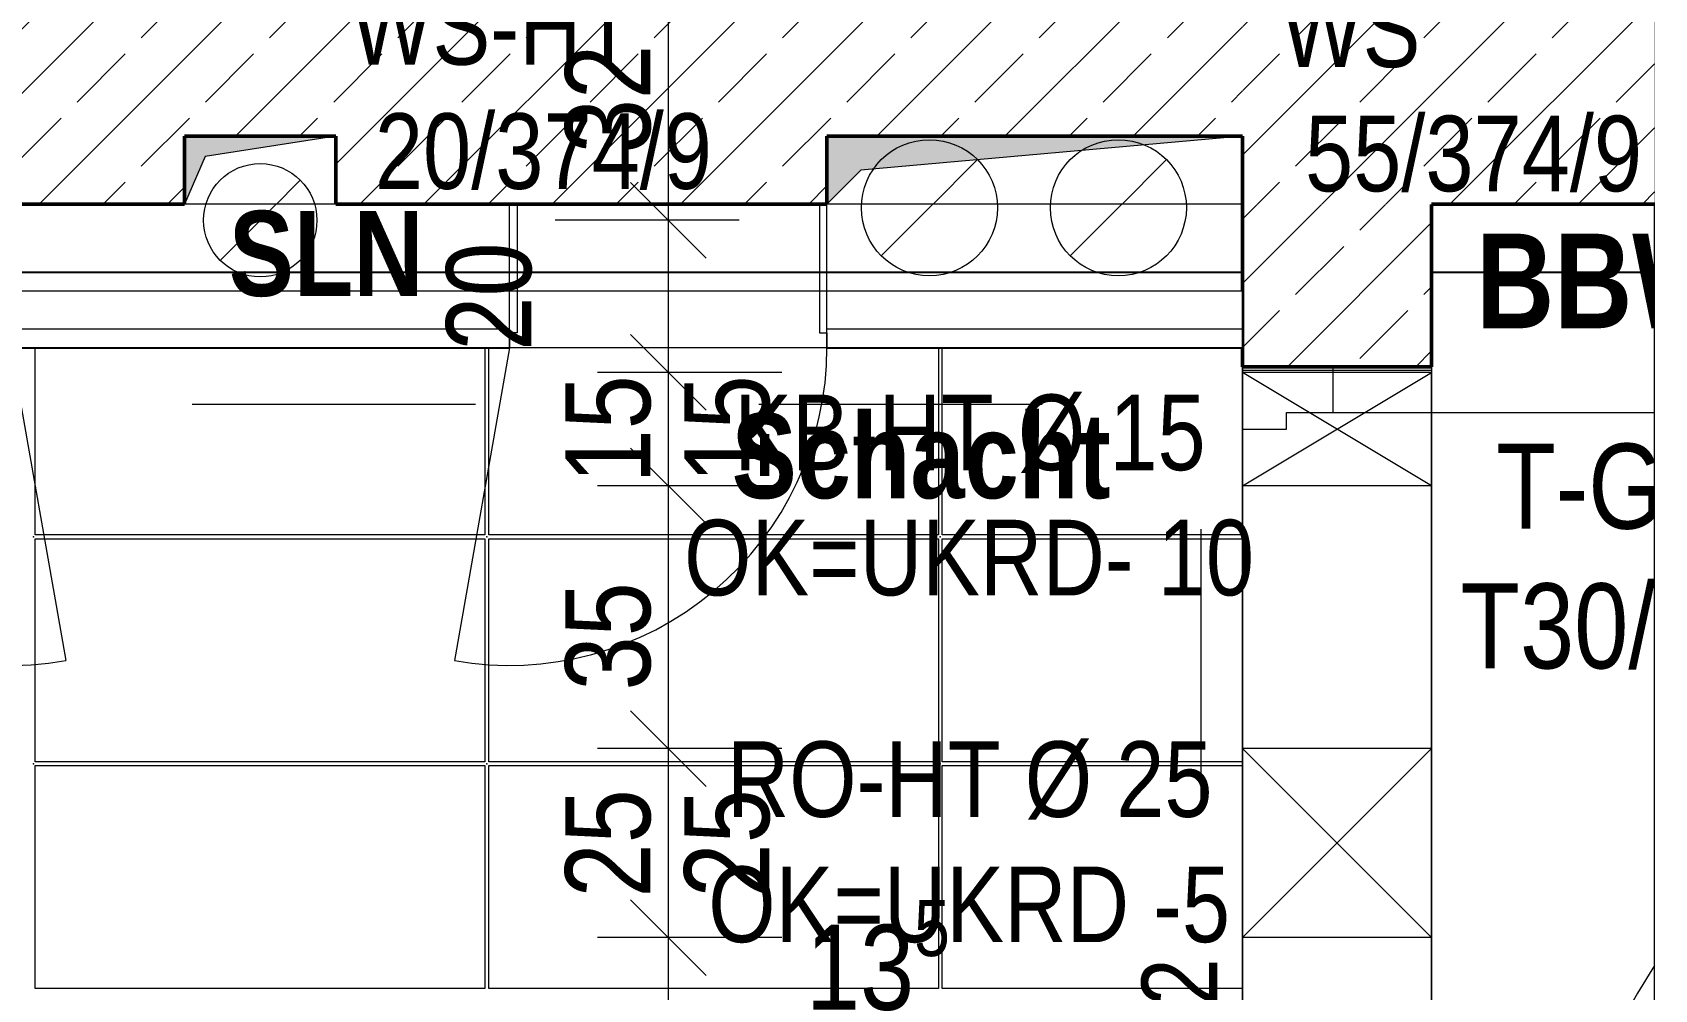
# Model space of a CAD drawing. Header units: centimetres. Extents: x 52.8 to 69.4, y 16.8 to 58.2.
# Drawn here: x 65.107 to 69.4, y 53.364 to 55.896 of the extents above; entities that cross this region are included whole.
import ezdxf
from ezdxf.xclip import XClip

# ---------------------------------------------------------------- set-up
doc = ezdxf.new("R2010")
doc.units = ezdxf.units.CM
doc.header["$MEASUREMENT"] = 0
doc.header["$XCLIPFRAME"] = 0
doc.set_wipeout_variables(frame=1)
for name, pattern in [('Achse', [50, 25, -12.5, 0, -12.5]), ('Strichlinie', [0.4, 0.3, -0.1]), ('Strichlinie kurz', [0.15, 0.075, -0.075]), ('Strichlinie_ eng', [0.22999999999999998, 0.15, -0.07999999999999999]), ('Wipeout_Contour', [100, 0, -100])]:
    doc.linetypes.add(name, pattern=pattern)
for name, color, linetype in [('6._6.OG mit 2x Wunschposition Steuerschränke (rot)_1_Achsen 50.gfb', 7, 'Continuous'), ('6._6.OG mit 2x Wunschposition Steuerschränke (rot)_1_Bemaßung 50.gfb', 7, 'Continuous'), ('6._6.OG mit 2x Wunschposition Steuerschränke (rot)_1_Bodenbelag.gfb', 7, 'Continuous'), ('6._6.OG mit 2x Wunschposition Steuerschränke (rot)_1_Decken.gfb', 7, 'Continuous'), ('6._6.OG mit 2x Wunschposition Steuerschränke (rot)_1_Neubau_Treppen_ Rampen.gfb', 7, 'Continuous'), ('6._6.OG mit 2x Wunschposition Steuerschränke (rot)_1_Neubau_Wände massiv.gfb', 7, 'Continuous'), ('6._6.OG mit 2x Wunschposition Steuerschränke (rot)_1_Raumstempel_gemeinsam.gfb', 7, 'Continuous'), ('6._6.OG mit 2x Wunschposition Steuerschränke (rot)_1_Raumstempel_TF.gfb', 7, 'Continuous'), ('6._6.OG mit 2x Wunschposition Steuerschränke (rot)_1_Text 1_50.gfb', 7, 'Continuous'), ('6._6.OG mit 2x Wunschposition Steuerschränke (rot)_1_Unterdecken.gfb', 7, 'Continuous'), ('6._6.OG mit 2x Wunschposition Steuerschränke (rot)_1_Wände innen TB.gfb', 7, 'Continuous'), ('6._6.OG mit 2x Wunschposition Steuerschränke (rot)_1_Wände massiv.gfb', 7, 'Continuous')]:
    doc.layers.add(name, color=color, linetype=linetype)
doc.styles.add('ERSTELLTER_STIL_2', font='ARIALNB.TTF')
doc.styles.add('ERSTELLTER_STIL_3', font='')
doc.styles.get('ERSTELLTER_STIL_3').set_extended_font_data('Arial Narrow')
pattern_1 = [(44.99999999999999, (42.56997958650203, 24.0617737874526), (-0.1697056274847713, 0.1697056274847715), []), (44.99999999999999, (42.48512677275964, 24.14662660119499), (-0.1697056274847713, 0.1697056274847715), [0.18, -0.06])]

# ---------------------------------------------------------------- blocks, each defined once
blk = doc.blocks.new('*X3')
at = {"layer": '6._6.OG mit 2x Wunschposition Steuerschränke (rot)_1_Bodenbelag.gfb', "color": 254, "linetype": 'Continuous', "lineweight": 18, "ltscale": 10, "true_color": 0xdfdfdf}
for p, q in [((65.11497958650203, 54.56677369591725), (65.11497958650203, 55.06177378745254)), ((66.30497958650203, 55.06177378745254), (66.30497958650203, 54.56677369591725)), ((66.31497958650202, 54.56677369591725), (66.31497958650202, 55.06177378745254)), ((67.50497958650202, 55.06177378745254), (67.50497958650202, 54.56677369591725)), ((67.51497958650201, 54.56677369591725), (67.51497958650201, 55.06177378745254)), ((66.30497958650203, 54.56677369591725), (65.11497958650203, 54.56677369591725)), ((67.50497958650202, 54.56677369591725), (66.31497958650202, 54.56677369591725)), ((68.30997950973241, 54.56677369591725), (67.51497958650201, 54.56677369591725)), ((65.11497958650203, 53.96677369591725), (65.11497958650203, 54.55677369591725)), ((65.11497958650203, 54.55677369591725), (66.30497958650203, 54.55677369591725)), ((66.30497958650203, 54.55677369591725), (66.30497958650203, 53.96677369591725)), ((66.31497958650202, 53.96677369591725), (66.31497958650202, 54.55677369591725)), ((66.31497958650202, 54.55677369591725), (67.50497958650202, 54.55677369591725)), ((67.50497958650202, 54.55677369591725), (67.50497958650202, 53.96677369591725)), ((67.51497958650201, 53.96677369591725), (67.51497958650201, 54.55677369591725)), ((67.51497958650201, 54.55677369591725), (68.30997950973241, 54.55677369591725)), ((66.30497958650203, 53.96677369591725), (65.11497958650203, 53.96677369591725)), ((67.50497958650202, 53.96677369591725), (66.31497958650202, 53.96677369591725)), ((68.30997950973241, 53.96677369591725), (67.51497958650201, 53.96677369591725)), ((65.11497958650203, 53.36677369591726), (65.11497958650203, 53.95677369591726)), ((65.11497958650203, 53.95677369591726), (66.30497958650203, 53.95677369591726)), ((66.30497958650203, 53.95677369591726), (66.30497958650203, 53.36677369591726)), ((66.31497958650202, 53.36677369591726), (66.31497958650202, 53.95677369591726)), ((66.31497958650202, 53.95677369591726), (67.50497958650202, 53.95677369591726)), ((67.50497958650202, 53.95677369591726), (67.50497958650202, 53.36677369591726)), ((67.51497958650201, 53.36677369591726), (67.51497958650201, 53.95677369591726)), ((67.51497958650201, 53.95677369591726), (68.30997950973241, 53.95677369591726)), ((66.30497958650203, 53.36677369591726), (65.11497958650203, 53.36677369591726)), ((67.50497958650202, 53.36677369591726), (66.31497958650202, 53.36677369591726)), ((68.30997950973241, 53.36677369591726), (67.51497958650201, 53.36677369591726))]:
    blk.add_line(p, q, dxfattribs=at)
for p in [(65.10997958650204, 54.56177369591725), (65.10997958650204, 54.56177369591725), (65.10997958650204, 54.56177369591725), (65.10997958650204, 54.56177369591725), (66.30997958650202, 54.56177369591725), (66.30997958650202, 54.56177369591725), (66.30997958650202, 54.56177369591725), (66.30997958650202, 54.56177369591725), (67.50997958650201, 54.56177369591725), (67.50997958650201, 54.56177369591725), (67.50997958650201, 54.56177369591725), (67.50997958650201, 54.56177369591725), (65.10997958650204, 53.96177369591724), (65.10997958650204, 53.96177369591724), (65.10997958650204, 53.96177369591724), (65.10997958650204, 53.96177369591724), (66.30997958650202, 53.96177369591724), (66.30997958650202, 53.96177369591724), (66.30997958650202, 53.96177369591724), (66.30997958650202, 53.96177369591724), (67.50997958650201, 53.96177369591724), (67.50997958650201, 53.96177369591724), (67.50997958650201, 53.96177369591724), (67.50997958650201, 53.96177369591724)]:
    blk.add_point(p, dxfattribs=at)
blk = doc.blocks.new('Zeichnung_2_1', base_point=(42.56997958650203, 24.0617737874526))
at = {"layer": '6._6.OG mit 2x Wunschposition Steuerschränke (rot)_1_Achsen 50.gfb', "color": 7, "linetype": 'Achse', "lineweight": 25, "ltscale": 10}
blk.add_line((54.53001824436917, 55.2617737874526), (69.40017590318566, 55.2617737874526), dxfattribs=at)
at = {"layer": '6._6.OG mit 2x Wunschposition Steuerschränke (rot)_1_Bemaßung 50.gfb', "color": 7, "linetype": 'Continuous', "lineweight": 13, "ltscale": 10}
for p, q in [((66.97801554489622, 55.39930124082429), (66.49051554489624, 55.39930124082429)), ((66.79051554489624, 54.99677061310216), (66.79051554489624, 55.39930124082429)), ((66.69051554489623, 55.09677061310217), (66.89051554489623, 54.89677061310216)), ((67.09051554489623, 54.99677061310216), (66.60301554489622, 54.99677061310216)), ((66.79051554489624, 54.69677061310216), (66.79051554489624, 54.99677061310216)), ((66.69051554489623, 54.79677061310216), (66.89051554489623, 54.59677061310215)), ((67.09051554489623, 54.69677061310216), (66.60301554489622, 54.69677061310216)), ((66.79051554489624, 54.0017706131021), (66.79051554489624, 54.69677061310216)), ((66.69051554489623, 54.1017706131021), (66.89051554489623, 53.90177061310209)), ((67.09051554489623, 54.0017706131021), (66.60301554489622, 54.0017706131021)), ((66.79051554489624, 53.50177061310211), (66.79051554489624, 54.0017706131021)), ((66.69051554489623, 53.6017706131021), (66.89051554489623, 53.40177061310209)), ((67.09051554489623, 53.50177061310211), (66.60301554489622, 53.50177061310211)), ((66.79051554489624, 52.69177354189685), (66.79051554489624, 53.50177061310211))]:
    blk.add_line(p, q, dxfattribs=at)
at = {"layer": '6._6.OG mit 2x Wunschposition Steuerschränke (rot)_1_Bodenbelag.gfb', "color": 8, "linetype": 'Continuous', "lineweight": 13, "ltscale": 10, "flags": 128}
blk.add_lwpolyline([(69.40017590318566, 55.44177381214646), (68.8099795581898, 55.44177381214646), (68.8099795581898, 55.0017737897947), (68.30997958650202, 55.0017737897947), (68.30997958650202, 52.49177378830456), (68.8099795581898, 52.49177378830456), (68.8099795581898, 52.28177370485798), (69.40017590318566, 52.28177370485798)], dxfattribs=at)
at = {"layer": '6._6.OG mit 2x Wunschposition Steuerschränke (rot)_1_Bodenbelag.gfb', "color": 7, "linetype": 'Continuous', "lineweight": 13, "ltscale": 10, "flags": 128}
blk.add_lwpolyline([(63.10997951890832, 52.01177379160622), (63.10997951890832, 49.75177385430026), (63.10997951890832, 47.07177383501326), (63.10997951890832, 43.32177366984374), (68.30997950973241, 43.32177366984374), (68.30997950973241, 52.49177376140619), (68.30997950973241, 55.06177378745254), (63.10997951890832, 55.06177378745254)], close=True, dxfattribs=at)
at = {"layer": '6._6.OG mit 2x Wunschposition Steuerschränke (rot)_1_Decken.gfb', "color": 7, "linetype": 'Strichlinie', "lineweight": 13, "ltscale": 10, "flags": 128}
for points in [[(65.50997961689438, 55.44177379115786), (65.50997961689438, 55.62177390345197), (65.90997962695843, 55.62177390345197), (65.90997962695843, 55.44177379115786)], [(67.20997965966656, 55.62177390345197), (68.30997968734266, 55.62177390345197), (68.30997968734266, 55.44177379115786), (67.20997965966656, 55.44177379115786)], [(68.30997958650202, 52.49177378745254), (68.80997958650228, 52.49177378745254), (68.80997958650228, 55.4417738532742), (68.30997958650202, 55.4417738532742)]]:
    blk.add_lwpolyline(points, close=True, dxfattribs=at)
for points in [[(69.40017590318566, 43.72177360404683), (68.8099796999227, 43.72177360404683), (68.8099796999227, 49.48177369508634), (68.76997937562041, 49.48177369508634), (68.76997964503366, 49.68177370011836), (68.8099796999227, 49.68177370011836), (68.8099796999227, 52.49177385164221), (68.8099796999227, 55.44177379115786), (69.40017590318566, 55.44177379115786)], [(69.40017590318566, 55.44177380916626), (68.80997958650194, 55.44177380916626), (68.80997958650194, 52.3017745907303), (69.40017590318566, 52.3017745907303)]]:
    blk.add_lwpolyline(points, dxfattribs=at)
at = {"layer": '6._6.OG mit 2x Wunschposition Steuerschränke (rot)_1_Neubau_Treppen_ Rampen.gfb', "color": 7, "linetype": 'Achse', "lineweight": 13, "ltscale": 10}
blk.add_arc((71.41997958650204, 52.13177370950623), 2.400000000000007, 147.3078581223044, 180, dxfattribs=at)
at = {"layer": '6._6.OG mit 2x Wunschposition Steuerschränke (rot)_1_Neubau_Wände massiv.gfb', "color": 7, "linetype": 'Continuous', "lineweight": 13, "ltscale": 10}
for p, q in [((68.42597958650202, 54.84677378745254), (68.42597958650202, 54.89077378745254)), ((68.42597958650202, 54.89077378745254), (68.54997958650202, 54.89077378745254)), ((68.54997958650202, 54.89077378745254), (69.40017590318566, 54.89077378745254)), ((68.30997958650202, 54.84677378745254), (68.42597958650202, 54.84677378745254)), ((68.80997958650201, 54.69677061310216), (68.30997958650202, 54.69677061310216)), ((68.80997958650202, 54.0017706131021), (68.30997958650202, 54.0017706131021)), ((68.80997958650202, 53.50177061310211), (68.30997958650202, 53.50177061310211))]:
    blk.add_line(p, q, dxfattribs=at)
at = {"layer": '6._6.OG mit 2x Wunschposition Steuerschränke (rot)_1_Neubau_Wände massiv.gfb', "color": 7, "linetype": 'Strichlinie kurz', "lineweight": 13, "ltscale": 10}
for p, q in [((68.80997958650202, 53.50177061310211), (68.30997958650202, 54.0017706131021)), ((68.30997958650202, 53.50177061310211), (68.80997958650202, 54.0017706131021)), ((68.30997958650202, 54.0017706131021), (68.30997958650202, 53.50177061310211)), ((68.80997958650202, 54.0017706131021), (68.80997958650202, 53.50177061310211))]:
    blk.add_line(p, q, dxfattribs=at)
at = {"layer": '6._6.OG mit 2x Wunschposition Steuerschränke (rot)_1_Unterdecken.gfb', "color": 8, "linetype": 'Strichlinie kurz', "lineweight": 13, "ltscale": 10, "flags": 128}
blk.add_lwpolyline([(63.20997958650202, 43.82177387055906), (68.19997954068813, 43.82177369591728), (68.19997954068813, 54.91177361281076), (63.20997958650202, 54.91177378745255)], close=True, dxfattribs=at)
at = {"layer": '6._6.OG mit 2x Wunschposition Steuerschränke (rot)_1_Wände innen TB.gfb', "color": 7, "linetype": 'Continuous', "lineweight": 13, "ltscale": 10}
for p, q in [((66.36997958650203, 55.44177378745254), (66.38997958650204, 55.44177378745254)), ((67.20997958650203, 55.44177378745254), (67.18997958650202, 55.44177378745254))]:
    blk.add_line(p, q, dxfattribs=at)
at = {"layer": '6._6.OG mit 2x Wunschposition Steuerschränke (rot)_1_Raumstempel_gemeinsam.gfb', "color": 7, "linetype": 'Continuous', "lineweight": 13, "ltscale": 10}
blk.add_blockref('*X3', (0, 0), dxfattribs=at)
at = {"layer": '6._6.OG mit 2x Wunschposition Steuerschränke (rot)_1_Bemaßung 50.gfb', "color": 7, "linetype": 'Continuous', "lineweight": 13, "char_height": 0.225, "width": 0.28800225, "attachment_point": 7, "rotation": 90, "style": 'ERSTELLTER_STIL_3'}
for s, insert in [('\\A1;15', (66.74551554608833, 54.70276948810216)), ('\\A1;15', (67.06051553774368, 54.70276948810216)), ('\\A1;35', (66.74551554608833, 54.15526948810213)), ('\\A1;25', (66.74551554608833, 53.6077694881021)), ('\\A1;25', (67.06051553774368, 53.6077694881021))]:
    blk.add_mtext(s, dxfattribs=dict(at, insert=insert))
at = {"layer": '6._6.OG mit 2x Wunschposition Steuerschränke (rot)_1_Bemaßung 50.gfb', "color": 7, "linetype": 'Continuous', "lineweight": 13, "insert": (67.15406802986743, 53.24491743132786), "char_height": 0.225, "attachment_point": 7, "style": 'ERSTELLTER_STIL_3'}
blk.add_mtext('\\A1;13{\\H0.66x;\\S5^  ;}', dxfattribs=at)
at = {"layer": '6._6.OG mit 2x Wunschposition Steuerschränke (rot)_1_Raumstempel_TF.gfb', "color": 7, "linetype": 'Continuous', "lineweight": 13, "insert": (66.95818856816402, 54.66067470519082), "char_height": 0.225, "attachment_point": 7, "style": 'ERSTELLTER_STIL_2'}
blk.add_mtext('\\A1;Schacht', dxfattribs=at)
at = {"layer": '6._6.OG mit 2x Wunschposition Steuerschränke (rot)_1_Text 1_50.gfb', "color": 7, "linetype": 'Continuous', "lineweight": 13, "insert": (68.92781666575665, 55.36359731686431), "char_height": 0.25, "attachment_point": 1, "style": 'ERSTELLTER_STIL_2'}
blk.add_mtext('\\A1;BBW', dxfattribs=at)
at = {"layer": '6._6.OG mit 2x Wunschposition Steuerschränke (rot)_1_Wände massiv.gfb', "color": 7, "linetype": 'Continuous', "lineweight": 13, "char_height": 0.2, "attachment_point": 4, "style": 'ERSTELLTER_STIL_3'}
for s, insert in [('\\A1;KB-HT Ø 15', (66.96456168239894, 54.83439188006832)), ('\\A1;OK=UKRD- 10', (66.83185668239895, 54.5054742330095)), ('\\A1;RO-HT Ø 25', (66.94479668239893, 53.9171354366315)), ('\\A1;OK=UKRD -5', (66.89585668239894, 53.5882177895727))]:
    blk.add_mtext(s, dxfattribs=dict(at, insert=insert))
at = {"layer": '6._6.OG mit 2x Wunschposition Steuerschränke (rot)_1_Wände massiv.gfb', "color": 7, "linetype": 'Continuous', "lineweight": 13, "insert": (68.88672972854782, 54.50943866847958), "char_height": 0.225, "attachment_point": 4, "line_spacing_factor": 0.985318708966189, "style": 'ERSTELLTER_STIL_3'}
blk.add_mtext('\\A1;{\\H0.66x;\\S^  ;\\S^  ;}T-G.06.00.04\\PT30/RS', dxfattribs=at)
at = {"layer": '6._6.OG mit 2x Wunschposition Steuerschränke (rot)_1_Wände massiv.gfb', "color": 7, "linetype": 'Continuous', "lineweight": 13, "insert": (68.14419123356085, 53.44700408752381), "char_height": 0.2, "attachment_point": 6, "rotation": 90, "style": 'ERSTELLTER_STIL_3'}
blk.add_mtext('\\A1;WSt 10/101/2', dxfattribs=at)
at = {"color": 254, "linetype": 'Wipeout_Contour', "lineweight": 0, "ltscale": 352.1486687483588}
blk.add_wipeout([(68.30997958650202, 55.44177378745255), (68.30997958650202, 55.01177377329643), (68.80997959171744, 55.01177377329643), (68.80997959171744, 55.44177378745255)], dxfattribs=at).dxf.layer = '6._6.OG mit 2x Wunschposition Steuerschränke (rot)_1_Neubau_Wände massiv.gfb'
at = {"color": 254, "linetype": 'Wipeout_Contour', "lineweight": 0, "ltscale": 343.6900647251404}
blk.add_wipeout([(66.36997959807348, 55.111773778548894), (65.50911197173791, 55.111773778548894), (65.50911197173791, 55.06177378745253), (66.36997959807348, 55.06177378745253)], dxfattribs=at).dxf.layer = '6._6.OG mit 2x Wunschposition Steuerschränke (rot)_1_Wände innen TB.gfb'
at = {"layer": '6._6.OG mit 2x Wunschposition Steuerschränke (rot)_1_Neubau_Wände massiv.gfb', "linetype": 'Continuous', "lineweight": 0, "true_color": 0x000000}
h = blk.add_hatch(dxfattribs=at)
h.set_pattern_fill('BETON__STAHLBETON_0001', color=18, style=0, pattern_type=2)
h.set_pattern_definition(pattern_1)
h.paths.add_polyline_path([(68.30997958650202, 55.44177378745254), (68.30997958650202, 55.01177377329643), (68.80997959171744, 55.01177377329643), (68.80997959171744, 55.44177378745254)])
at = {"layer": '6._6.OG mit 2x Wunschposition Steuerschränke (rot)_1_Neubau_Wände massiv.gfb', "color": 7, "linetype": 'Continuous', "lineweight": 50, "ltscale": 10}
for p, q in [((68.30997958650202, 55.01177378745255), (68.54997958650202, 55.01177378745255)), ((68.30997958650202, 55.01177378745255), (68.54997958650202, 55.01177378745255)), ((68.30997958650202, 55.01177378745255), (68.54997958650202, 55.01177378745255)), ((68.54997958650202, 55.01177378745255), (68.80997958650201, 55.01177378745255)), ((68.54997958650202, 55.01177378745255), (68.80997958650201, 55.01177378745255))]:
    blk.add_line(p, q, dxfattribs=at)
at = {"layer": '6._6.OG mit 2x Wunschposition Steuerschränke (rot)_1_Neubau_Wände massiv.gfb', "color": 7, "linetype": 'Continuous', "lineweight": 13, "ltscale": 10}
for p, q in [((68.30997958650202, 55.01177378745255), (68.30997958650202, 54.84677378745254)), ((68.54997958650202, 55.01177378745255), (68.30997958650202, 55.01177378745255)), ((68.80997958650201, 54.99677061310215), (68.30997958650202, 54.99677061310215)), ((68.54997958650202, 54.89077378745254), (68.54997958650202, 55.01177378745255))]:
    blk.add_line(p, q, dxfattribs=at)
at = {"layer": '6._6.OG mit 2x Wunschposition Steuerschränke (rot)_1_Neubau_Wände massiv.gfb', "color": 7, "linetype": 'Strichlinie kurz', "lineweight": 13, "ltscale": 10}
for p, q in [((68.80997958650201, 54.69677061310216), (68.30997958650202, 54.99677061310215)), ((68.30997958650202, 54.69677061310216), (68.80997958650201, 54.99677061310215)), ((68.30997958650202, 54.99677061310215), (68.30997958650202, 54.69677061310216)), ((68.80997958650201, 54.99677061310215), (68.80997958650201, 54.69677061310216))]:
    blk.add_line(p, q, dxfattribs=at)
at = {"layer": '6._6.OG mit 2x Wunschposition Steuerschränke (rot)_1_Neubau_Wände massiv.gfb', "color": 7, "linetype": 'Continuous', "lineweight": 50, "ltscale": 10, "flags": 128}
for points in [[(68.30997958650202, 55.44177378745254), (68.30997958650202, 55.01177377329643)], [(68.80997958650201, 55.01177377329643), (68.80997958650201, 55.44177378745254)]]:
    blk.add_lwpolyline(points, dxfattribs=at)
at = {"layer": '6._6.OG mit 2x Wunschposition Steuerschränke (rot)_1_Wände innen TB.gfb', "color": 7, "linetype": 'Continuous', "lineweight": 13, "ltscale": 10}
blk.add_line((66.36997958650203, 55.06177378745254), (66.2241151172618, 54.23453527492229), dxfattribs=at)
at = {"layer": '6._6.OG mit 2x Wunschposition Steuerschränke (rot)_1_Wände innen TB.gfb', "color": 7, "linetype": 'Continuous', "lineweight": 25, "ltscale": 10, "flags": 128}
blk.add_lwpolyline([(65.50911197173791, 55.06177378745254), (66.36997959807348, 55.06177378745254)], dxfattribs=at)
at = {"color": 254, "linetype": 'Wipeout_Contour', "lineweight": 0, "ltscale": 343.8822192642261}
blk.add_wipeout([(65.50911197173791, 55.21177380247784), (65.50911197173791, 55.11177377854891), (66.36997959807348, 55.11177377854891), (66.36997959807348, 55.21177380247784)], dxfattribs=at).dxf.layer = '6._6.OG mit 2x Wunschposition Steuerschränke (rot)_1_Wände innen TB.gfb'
at = {"layer": '6._6.OG mit 2x Wunschposition Steuerschränke (rot)_1_Wände innen TB.gfb', "color": 7, "linetype": 'Continuous', "lineweight": 13, "ltscale": 10}
for p, q in [((66.36997958650203, 55.06177378745254), (66.36997958650203, 55.44177378745254)), ((66.38997958650204, 55.44177378745254), (66.38997958650204, 55.10177378745254)), ((65.50911197173791, 55.1117737785489), (66.36997959807348, 55.1117737785489)), ((66.36997958650203, 55.06177378745254), (66.36997958650203, 55.11177378745254)), ((66.36997958650203, 55.06177378745254), (66.36997958650203, 55.11177378745254)), ((66.36997958650203, 55.06177378745254), (66.36997958650203, 55.11177378745254)), ((66.38997958650204, 55.10177378745254), (66.36997958650203, 55.10177378745254)), ((66.36997958650203, 55.10177378745254), (66.36997958650203, 55.06177378745254))]:
    blk.add_line(p, q, dxfattribs=at)
at = {"layer": '6._6.OG mit 2x Wunschposition Steuerschränke (rot)_1_Wände innen TB.gfb', "color": 8, "linetype": 'Continuous', "lineweight": 13, "ltscale": 10}
blk.add_line((66.36997958650203, 55.11177378745254), (66.36997958650203, 55.21177378745254), dxfattribs=at)
blk.add_line((66.36997958650203, 55.11177378745254), (66.36997958650203, 55.21177378745254), dxfattribs=at)
blk.add_line((66.36997958650203, 55.11177378745254), (66.36997958650203, 55.21177378745254), dxfattribs=at)
at = {"layer": '6._6.OG mit 2x Wunschposition Steuerschränke (rot)_1_Wände innen TB.gfb', "color": 8, "linetype": 'Continuous', "lineweight": 13, "ltscale": 10, "flags": 128}
blk.add_lwpolyline([(66.36997959807348, 55.21177378745254), (65.50911197173791, 55.21177378745254)], dxfattribs=at)
at = {"layer": '6._6.OG mit 2x Wunschposition Steuerschränke (rot)_1_Bemaßung 50.gfb', "color": 7, "linetype": 'Continuous', "lineweight": 13, "insert": (66.43051555443297, 55.05403480196323), "char_height": 0.225, "width": 0.28800225, "attachment_point": 7, "rotation": 90, "style": 'ERSTELLTER_STIL_3'}
blk.add_mtext('\\A1;20', dxfattribs=at)
at = {"color": 254, "linetype": 'Wipeout_Contour', "lineweight": 0, "ltscale": 354.3597221546029}
blk.add_wipeout([(68.30997958650202, 55.44177378745255), (69.40017590318566, 55.44177378745255), (69.40017590318566, 56.041773826195616), (68.30997958650202, 56.041773826195616)], dxfattribs=at).dxf.layer = '6._6.OG mit 2x Wunschposition Steuerschränke (rot)_1_Neubau_Wände massiv.gfb'
at = {"color": 254, "linetype": 'Wipeout_Contour', "lineweight": 0, "ltscale": 349.3091876986584}
blk.add_wipeout([(68.30997958650202, 55.111773778548894), (67.209979573701, 55.111773778548894), (67.209979573701, 55.06177378745253), (68.30997958650202, 55.06177378745253)], dxfattribs=at).dxf.layer = '6._6.OG mit 2x Wunschposition Steuerschränke (rot)_1_Wände innen TB.gfb'
at = {"layer": '6._6.OG mit 2x Wunschposition Steuerschränke (rot)_1_Neubau_Wände massiv.gfb', "linetype": 'Continuous', "lineweight": 0, "true_color": 0x000000}
h = blk.add_hatch(dxfattribs=at)
h.set_pattern_fill('BETON__STAHLBETON_0001', color=18, style=0, pattern_type=2)
h.set_pattern_definition(pattern_1)
h.paths.add_polyline_path([(68.30997958650202, 55.44177378745254), (69.40017590318566, 55.44177378745254), (69.40017590318566, 56.04177382619561), (68.30997958650202, 56.04177382619561)])
at = {"layer": '6._6.OG mit 2x Wunschposition Steuerschränke (rot)_1_Neubau_Wände massiv.gfb', "color": 7, "linetype": 'Continuous', "lineweight": 50, "ltscale": 10, "flags": 128}
blk.add_lwpolyline([(68.80997958650201, 55.44177378745254), (69.40017590318566, 55.44177378745254)], dxfattribs=at)
at = {"layer": '6._6.OG mit 2x Wunschposition Steuerschränke (rot)_1_Wände innen TB.gfb', "color": 7, "linetype": 'Continuous', "lineweight": 13, "ltscale": 10}
blk.add_line((67.20997958650203, 55.06177378745254), (66.36997958650203, 55.06177378745254), dxfattribs=at)
at = {"layer": '6._6.OG mit 2x Wunschposition Steuerschränke (rot)_1_Wände innen TB.gfb', "color": 7, "linetype": 'Continuous', "lineweight": 25, "ltscale": 10, "flags": 128}
blk.add_lwpolyline([(67.209979573701, 55.06177378745254), (68.30997958650202, 55.06177378745254)], dxfattribs=at)
at = {"layer": '6._6.OG mit 2x Wunschposition Steuerschränke (rot)_1_Wände innen TB.gfb', "color": 7, "linetype": 'Strichlinie_ eng', "lineweight": 13, "ltscale": 10}
blk.add_arc((66.36997958650203, 55.06177378745254), 0.8400000000000012, 260.0000000000001, 0, dxfattribs=at)
at = {"layer": '6._6.OG mit 2x Wunschposition Steuerschränke (rot)_1_Wände massiv.gfb', "color": 7, "linetype": 'Continuous', "lineweight": 25, "insert": (68.41153004017646, 55.73872857069006), "char_height": 0.2, "attachment_point": 4, "line_spacing_factor": 0.9853187089661885, "style": 'ERSTELLTER_STIL_3'}
blk.add_mtext('\\A1;WS\\P 55/374/9', dxfattribs=at)
at = {"color": 254, "linetype": 'Wipeout_Contour', "lineweight": 0, "ltscale": 349.4982560345006}
blk.add_wipeout([(67.209979573701, 55.21177380247784), (67.209979573701, 55.11177377854891), (68.30997958650202, 55.11177377854891), (68.30997958650202, 55.21177380247784)], dxfattribs=at).dxf.layer = '6._6.OG mit 2x Wunschposition Steuerschränke (rot)_1_Wände innen TB.gfb'
at = {"color": 254, "linetype": 'Wipeout_Contour', "lineweight": 0, "ltscale": 341.6692800163781}
blk.add_wipeout([(65.50911197173791, 55.11177380159056), (65.0499795702087, 55.11177380159056), (65.0499795702087, 55.06177378745254), (65.50911197173791, 55.06177378745254)], dxfattribs=at).dxf.layer = '6._6.OG mit 2x Wunschposition Steuerschränke (rot)_1_Wände innen TB.gfb'
at = {"layer": '6._6.OG mit 2x Wunschposition Steuerschränke (rot)_1_Wände innen TB.gfb', "color": 7, "linetype": 'Continuous', "lineweight": 13, "ltscale": 10}
for p, q in [((67.18997958650202, 55.44177378745254), (67.18997958650202, 55.10177378745254)), ((67.20997958650203, 55.06177378745254), (67.20997958650203, 55.44177378745254)), ((67.20997958650203, 55.21177378745254), (66.36997958650203, 55.21177378745254)), ((67.18997958650202, 55.10177378745254), (67.20997958650203, 55.10177378745254)), ((67.209979573701, 55.1117737785489), (68.30997958650202, 55.1117737785489)), ((67.20997958650203, 55.06177378745254), (67.20997958650203, 55.11177378745254)), ((67.20997958650203, 55.06177378745254), (67.20997958650203, 55.11177378745254)), ((67.20997958650203, 55.06177378745254), (67.20997958650203, 55.11177378745254)), ((67.20997958650203, 55.10177378745254), (67.20997958650203, 55.06177378745254)), ((65.04997958650203, 55.06177378745254), (65.19584405574226, 54.23453527492229))]:
    blk.add_line(p, q, dxfattribs=at)
at = {"layer": '6._6.OG mit 2x Wunschposition Steuerschränke (rot)_1_Wände innen TB.gfb', "color": 8, "linetype": 'Continuous', "lineweight": 13, "ltscale": 10}
blk.add_line((67.20997958650203, 55.11177378745254), (67.20997958650203, 55.21177378745254), dxfattribs=at)
blk.add_line((67.20997958650203, 55.11177378745254), (67.20997958650203, 55.21177378745254), dxfattribs=at)
blk.add_line((67.20997958650203, 55.11177378745254), (67.20997958650203, 55.21177378745254), dxfattribs=at)
at = {"layer": '6._6.OG mit 2x Wunschposition Steuerschränke (rot)_1_Wände innen TB.gfb', "color": 8, "linetype": 'Continuous', "lineweight": 13, "ltscale": 10, "flags": 128}
for points in [[(68.30997958650202, 55.21177378745254), (67.209979573701, 55.21177378745254)], [(68.30997958650202, 55.11177378745254), (68.30997958650202, 55.21177378745254)]]:
    blk.add_lwpolyline(points, dxfattribs=at)
at = {"layer": '6._6.OG mit 2x Wunschposition Steuerschränke (rot)_1_Wände innen TB.gfb', "color": 7, "linetype": 'Continuous', "lineweight": 13, "ltscale": 10, "flags": 128}
blk.add_lwpolyline([(68.30997958650202, 55.06177378745254), (68.30997958650202, 55.11177378745254)], dxfattribs=at)
at = {"layer": '6._6.OG mit 2x Wunschposition Steuerschränke (rot)_1_Wände innen TB.gfb', "color": 7, "linetype": 'Continuous', "lineweight": 25, "ltscale": 10, "flags": 128}
blk.add_lwpolyline([(65.0499795702087, 55.06177378745254), (65.50911197173791, 55.06177378745254)], dxfattribs=at)
at = {"layer": '6._6.OG mit 2x Wunschposition Steuerschränke (rot)_1_Wände innen TB.gfb', "color": 7, "linetype": 'Strichlinie_ eng', "lineweight": 13, "ltscale": 10}
blk.add_arc((65.04997958650203, 55.06177378745254), 0.8400000000000012, 180, 279.9999999999999, dxfattribs=at)
at = {"color": 254, "linetype": 'Wipeout_Contour', "lineweight": 0, "ltscale": 341.8625682453261}
blk.add_wipeout([(65.0499795702087, 55.21177379411671), (65.0499795702087, 55.111773801590566), (65.50911197173791, 55.111773801590566), (65.50911197173791, 55.21177379411671)], dxfattribs=at).dxf.layer = '6._6.OG mit 2x Wunschposition Steuerschränke (rot)_1_Wände innen TB.gfb'
at = {"layer": '6._6.OG mit 2x Wunschposition Steuerschränke (rot)_1_Wände innen TB.gfb', "color": 7, "linetype": 'Continuous', "lineweight": 13, "ltscale": 10}
blk.add_line((65.0499795702087, 55.11177380159056), (65.50911197173791, 55.11177380159056), dxfattribs=at)
at = {"layer": '6._6.OG mit 2x Wunschposition Steuerschränke (rot)_1_Wände innen TB.gfb', "color": 8, "linetype": 'Continuous', "lineweight": 13, "ltscale": 10, "flags": 128}
blk.add_lwpolyline([(65.50911197173791, 55.21177378745254), (65.0499795702087, 55.21177378745254)], dxfattribs=at)
at = {"color": 254, "linetype": 'Wipeout_Contour', "lineweight": 0, "ltscale": 861.7152308980743}
blk.add_wipeout([(63.10997958650204, 55.44177378745254), (65.50997956266016, 55.44177378745254), (65.50997956266016, 55.62177379341302), (65.90997961034391, 55.62177379341302), (65.90997961034391, 55.44177378745254), (67.20997961034392, 55.44177378745254), (67.20997961034392, 55.62177379341302), (68.30997958650202, 55.62177379341302), (68.30997958650202, 56.041773781492076), (63.10997958650204, 56.041773781492076)], dxfattribs=at).dxf.layer = '6._6.OG mit 2x Wunschposition Steuerschränke (rot)_1_Neubau_Wände massiv.gfb'
at = {"layer": '6._6.OG mit 2x Wunschposition Steuerschränke (rot)_1_Neubau_Wände massiv.gfb', "linetype": 'Continuous', "lineweight": 0, "true_color": 0x000000}
h = blk.add_hatch(dxfattribs=at)
h.set_pattern_fill('BETON__STAHLBETON_0001', color=18, style=0, pattern_type=2)
h.set_pattern_definition(pattern_1)
h.paths.add_polyline_path([(63.10997958650204, 55.44177378745254), (65.50997956266016, 55.44177378745254), (65.50997956266016, 55.62177379341302), (65.90997961034391, 55.62177379341302), (65.90997961034391, 55.44177378745254), (67.20997961034392, 55.44177378745254), (67.20997961034392, 55.62177379341302), (68.30997958650202, 55.62177379341302), (68.30997958650202, 56.04177378149208), (63.10997958650204, 56.04177378149208)])
at = {"layer": '6._6.OG mit 2x Wunschposition Steuerschränke (rot)_1_Bemaßung 50.gfb', "color": 7, "linetype": 'Continuous', "lineweight": 13, "ltscale": 10}
for p, q in [((66.79051554489624, 55.39930124082429), (66.79051554489624, 56.04177378745256)), ((66.69051554489623, 55.49930124082429), (66.89051554489623, 55.29930124082429))]:
    blk.add_line(p, q, dxfattribs=at)
at = {"layer": '6._6.OG mit 2x Wunschposition Steuerschränke (rot)_1_Bemaßung 50.gfb', "color": 7, "linetype": 'Continuous', "lineweight": 13, "insert": (66.74551554608833, 55.57653638913842), "char_height": 0.225, "width": 0.28800225, "attachment_point": 7, "rotation": 90, "style": 'ERSTELLTER_STIL_3'}
blk.add_mtext('\\A1;32', dxfattribs=at)
at = {"layer": '6._6.OG mit 2x Wunschposition Steuerschränke (rot)_1_Wände massiv.gfb', "color": 7, "linetype": 'Continuous', "lineweight": 25, "insert": (65.9500610970126, 55.74503266134681), "char_height": 0.2, "attachment_point": 4, "line_spacing_factor": 0.9853187089661885, "style": 'ERSTELLTER_STIL_3'}
blk.add_mtext('\\A1;WS-HT\\P 20/374/9', dxfattribs=at)
at = {"color": 254, "linetype": 'Wipeout_Contour', "lineweight": 0, "ltscale": 344.1327124685904}
blk.add_wipeout([(65.90997958650203, 55.62177378745255), (65.50997958650203, 55.62177378745255), (65.50997958650203, 55.44177378745254), (65.90997958650203, 55.44177378745254)], dxfattribs=at).dxf.layer = '6._6.OG mit 2x Wunschposition Steuerschränke (rot)_1_Neubau_Wände massiv.gfb'
at = {"color": 254, "linetype": 'Wipeout_Contour', "lineweight": 0, "ltscale": 350.4341389265077}
blk.add_wipeout([(68.30997958650202, 55.62177378745255), (67.20997958650202, 55.62177378745255), (67.20997958650202, 55.44177378745254), (68.30997958650202, 55.44177378745254)], dxfattribs=at).dxf.layer = '6._6.OG mit 2x Wunschposition Steuerschränke (rot)_1_Neubau_Wände massiv.gfb'
at = {"layer": '6._6.OG mit 2x Wunschposition Steuerschränke (rot)_1_Neubau_Wände massiv.gfb', "linetype": 'Continuous', "lineweight": 13}
blk.add_hatch(color=8, dxfattribs=at).paths.add_polyline_path([(65.90997958650203, 55.62177378745255), (65.50997958650203, 55.62177378745255), (65.50997958650203, 55.44177378745254), (65.56419006067635, 55.56756331327824)])
at = {"layer": '6._6.OG mit 2x Wunschposition Steuerschränke (rot)_1_Neubau_Wände massiv.gfb', "linetype": 'Continuous', "lineweight": 0, "true_color": 0x000000}
blk.add_hatch(color=18, dxfattribs=at).paths.add_polyline_path([(68.30997958650202, 55.62177378745255), (67.20997958650202, 55.62177378745255), (67.20997958650202, 55.44177378745254), (67.29987748777376, 55.53187588618083)])
at = {"layer": '6._6.OG mit 2x Wunschposition Steuerschränke (rot)_1_Decken.gfb', "color": 7, "linetype": 'Continuous', "lineweight": 13, "ltscale": 10}
for p, q in [((67.35391824665878, 55.3050872629473), (67.60847668788594, 55.55964570417446)), ((67.85391824665878, 55.3050872629473), (68.10847668788594, 55.55964570417446)), ((65.6042544762212, 55.29323522364631), (65.81638651057716, 55.50536725800228))]:
    blk.add_line(p, q, dxfattribs=at)
for centre, radius in [((67.48119746727235, 55.43236648356089), 0.18), ((67.98119746727235, 55.43236648356089), 0.18), ((65.71032049339918, 55.39930124082429), 0.15)]:
    blk.add_circle(centre, radius, dxfattribs=at)
at = {"layer": '6._6.OG mit 2x Wunschposition Steuerschränke (rot)_1_Neubau_Wände massiv.gfb', "color": 7, "linetype": 'Continuous', "lineweight": 50, "ltscale": 10}
for p, q in [((65.50997958650203, 55.44177378745254), (65.50997958650203, 55.62177378745255)), ((65.90997958650203, 55.62177378745255), (65.50997958650203, 55.62177378745255)), ((65.90997958650203, 55.62177378745255), (65.50997958650203, 55.62177378745255)), ((65.50997958650203, 55.44177378745254), (65.50997958650203, 55.62177378745255)), ((65.90997958650203, 55.62177378745255), (65.90997958650203, 55.44177378745254)), ((65.90997958650203, 55.62177378745255), (65.90997958650203, 55.44177378745254)), ((67.20997958650202, 55.44177378745254), (67.20997958650202, 55.62177378745255)), ((68.30997958650202, 55.62177378745255), (67.20997958650202, 55.62177378745255)), ((68.30997958650202, 55.62177378745255), (67.20997958650202, 55.62177378745255)), ((67.20997958650202, 55.44177378745254), (67.20997958650202, 55.62177378745255)), ((68.30997958650202, 55.62177378745255), (68.30997958650202, 55.44177378745254)), ((68.30997958650202, 55.62177378745255), (68.30997958650202, 55.44177378745254))]:
    blk.add_line(p, q, dxfattribs=at)
at = {"layer": '6._6.OG mit 2x Wunschposition Steuerschränke (rot)_1_Neubau_Wände massiv.gfb', "color": 7, "linetype": 'Continuous', "lineweight": 13, "ltscale": 10}
for p, q in [((65.90997958650203, 55.62177378745255), (65.56419006067635, 55.56756331327824)), ((68.30997958650202, 55.62177378745255), (67.29987748777376, 55.53187588618083)), ((65.56419006067635, 55.56756331327824), (65.50997958650203, 55.44177378745254)), ((67.29987748777376, 55.53187588618083), (67.20997958650202, 55.44177378745254)), ((65.90997958650203, 55.44177378745254), (65.50997958650203, 55.44177378745254)), ((68.30997958650202, 55.44177378745254), (67.20997958650202, 55.44177378745254))]:
    blk.add_line(p, q, dxfattribs=at)
at = {"layer": '6._6.OG mit 2x Wunschposition Steuerschränke (rot)_1_Neubau_Wände massiv.gfb', "color": 7, "linetype": 'Continuous', "lineweight": 50, "ltscale": 10, "flags": 128}
for points in [[(63.10997958650204, 55.44177378745254), (65.50997956266016, 55.44177378745254)], [(65.90997961034391, 55.44177378745254), (67.20997961034392, 55.44177378745254)]]:
    blk.add_lwpolyline(points, dxfattribs=at)
at = {"layer": '6._6.OG mit 2x Wunschposition Steuerschränke (rot)_1_Text 1_50.gfb', "color": 7, "linetype": 'Continuous', "lineweight": 13, "insert": (65.62742176286704, 55.42395023711958), "char_height": 0.225, "attachment_point": 1, "style": 'ERSTELLTER_STIL_2'}
blk.add_mtext('\\A1;SLN', dxfattribs=at)

msp = doc.modelspace()

# ---------------------------------------------------------------- linework, layer by layer
at = {"layer": '6._6.OG mit 2x Wunschposition Steuerschränke (rot)_1_Raumstempel_gemeinsam.gfb', "color": 7, "linetype": 'Continuous', "lineweight": 13, "ltscale": 10, "flags": 128}
msp.add_lwpolyline([(54.53001824436916, 41.27592692624727), (69.40017590318566, 41.27592692624727), (69.40017590318566, 57.61492477788968), (54.53001824436917, 57.61492477788968)], close=True, dxfattribs=at)

# ---------------------------------------------------------------- next in the draw order: block references
at = {"color": 7, "linetype": 'Continuous', "lineweight": 13, "ltscale": 10}
ref = msp.add_blockref('Zeichnung_2_1', (42.56997958650203, 24.0617737874526), dxfattribs=at)
XClip(ref).set_block_clipping_path([(54.53001824436916, 41.27592692624727), (69.40017590318566, 57.61492477788968)])

doc.saveas('drawing.dxf')
